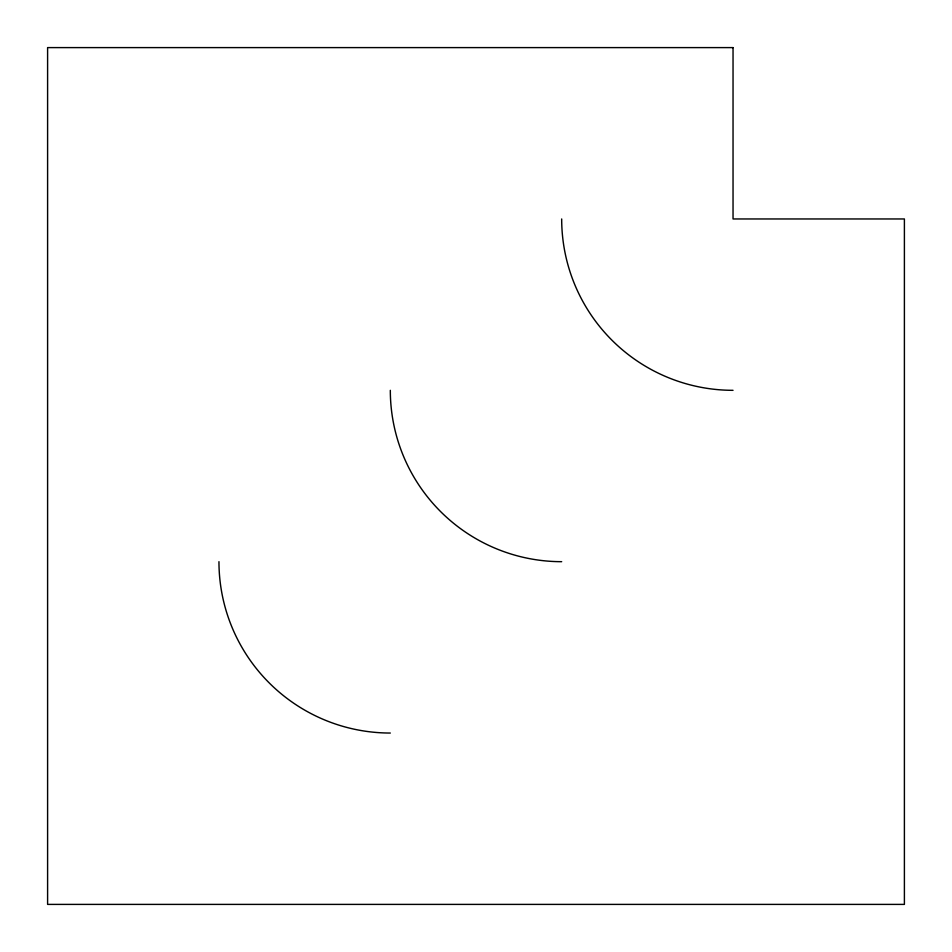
<?xml version="1.0" encoding="UTF-8"?>
<svg xmlns="http://www.w3.org/2000/svg" width="952" height="952" viewBox="0 0 952 952"><rect width="100%" height="100%" fill="white"/><g stroke="black" fill="none" stroke-linecap="round" stroke-linejoin="round"><path stroke-width="1.43" d="M390.32 733.04A171.36 171.36 0 0 1 218.96 561.68M561.68 561.68A171.36 171.36 0 0 1 390.32 390.32M733.04 390.32A171.36 171.36 0 0 1 561.68 218.96M733.04 47.6L47.6 47.6L47.6 904.4L904.4 904.4L904.4 218.96L733.04 218.96L733.04 47.6"/></g></svg>
